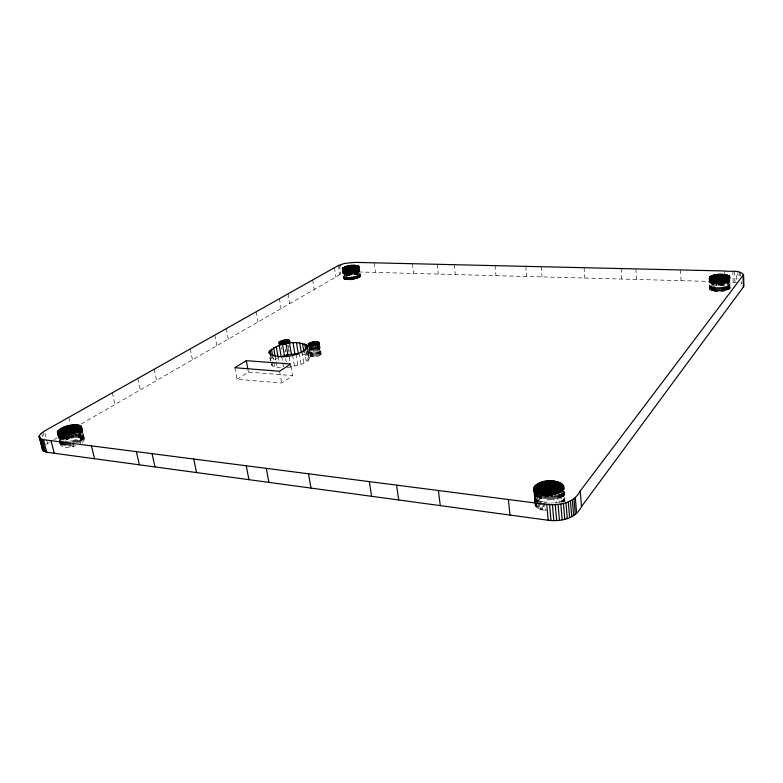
<?xml version="1.0" encoding="UTF-8"?>
<svg xmlns="http://www.w3.org/2000/svg" width="783" height="783" viewBox="0 0 783 783"><rect width="100%" height="100%" fill="white"/><g stroke="black" fill="none" stroke-linecap="round" stroke-linejoin="round"><path stroke-width="0.59" stroke-dasharray="3.92 2.94" d="M309.941 355.874L311.908 354.014L315.843 353.006L319.611 353.045L321.147 354.122L319.591 355.639L316.821 356.559L310.508 356.48L308.845 349.159M535.063 503.841C535.278 509.146 542.227 510.154 546.387 510.536M78.222 430.885L81.275 443.364C92.609 433.89 67.69 437.452 64.441 440.809L62.806 434.849M360.307 276.184C356.422 279.766 347.809 281.4 343.522 278.268C347.476 274.735 355.932 273.12 360.307 276.184L358.917 266.543M730.059 288.35C725.831 283.358 714.664 284.66 709.555 288.545C713.636 293.605 725.058 292.294 730.059 288.35L729.746 277.299M287.263 367.697L301.161 364.545L308.12 360.562L309.471 357.968L307.807 347.848M61.074 443.374C59.733 450.362 72.897 446.672 76.793 445.41M563.985 491.381L564.768 501.11C557.888 493.574 544.087 495.257 536.521 501.12L535.846 494.034M234.851 367.736L237.024 379.236L281.655 383.024L292.636 375.615L290.65 364.007M237.024 379.236L248.387 372.052L292.636 375.615M46.05 444.353L49.672 442.189M53.88 439.762L59.136 436.728M81.266 423.955L339.891 274.686L348.699 272.141M278.18 357.684L273.414 360.307L272.817 356.96M284.709 351.401L285.726 351.175M351.665 271.77L711.287 281.459M725.821 281.86L736.617 282.389L736.353 272.68M288.81 350.892L289.641 350.941M271.055 364.193C272.601 367.54 277.104 367.472 280.245 367.893L279.854 365.622M302.502 354.112L308.14 355.834L309.471 357.968M740.728 283.309L741.755 283.71L741.697 281.273M44.983 433.293L47.567 443.403M42.879 431.981L44.602 438.734M41.607 432.911L42.762 437.413M62.209 436.963L63.051 440.33M61.544 434.79L62.963 440.477M63.247 441.612L64.676 447.299M61.436 436.16L62.562 440.663M60.947 434.731L62.376 440.408M62.66 441.543L64.079 447.23M60.389 434.643L62.121 440.986M62.102 441.465L63.521 447.142M60.585 436.797L61.436 440.173M59.88 434.545L61.309 440.222M61.593 441.358L63.012 447.044M59.948 435.984L61.084 440.496M59.42 434.428L60.839 440.105M61.123 441.24L62.552 446.917M59.635 436.297L60.771 440.809M58.999 434.291L60.418 439.958M60.702 441.093L62.131 446.77M59.371 436.611L60.222 439.987M58.627 434.134L61.759 446.613M59.146 436.904L59.997 440.291M58.294 433.958L61.436 446.437M58.02 433.772L61.152 446.251M58.069 434.712L60.917 446.046M57.736 434.271L59.283 440.3M59.439 441.064L60.722 445.821M57.59 433.782L60.487 445.341M66.8 436.014L67.641 439.38M66.301 434.634L68.004 441.465M68.287 442.601L69.413 447.152M66.124 436.278L66.956 439.635M65.576 434.712L68.689 447.23M65.459 436.552L66.301 439.919M64.862 434.78L67.974 447.299M64.157 434.819L67.279 447.338M63.912 436.014L65.038 440.506M63.472 434.839L66.594 447.357M64.509 441.671L65.929 447.357M62.748 436.64L63.589 440.007M62.16 434.829L63.589 440.516M63.873 441.651L65.292 447.338M71.537 433.586L74.62 446.095M71.38 435.837L71.938 438.079M70.783 433.782L72.76 441.749M73.034 442.884L73.876 446.3M70.646 436.023L71.204 438.255M70.039 433.968L72.007 441.925M72.29 443.07L73.132 446.486M69.286 434.134L70.979 440.956M69.198 436.425L69.746 438.666M68.532 434.281L70.225 441.113M70.509 442.248L71.635 446.799M68.483 436.65L69.031 438.891M67.778 434.418L69.481 441.25M69.765 442.385L70.891 446.936M67.769 436.885L68.327 439.126M67.035 434.536L68.738 441.367M69.021 442.503L70.147 447.054M77.605 433.782L79.827 442.865M76.851 433.88L78.936 442.033M76.059 433.244L78.29 442.326M75.393 433.518L77.625 442.61M75.471 433.988L76.294 437.345M74.424 432.647L76.94 442.875M73.719 432.901L75.961 441.994M73.005 433.146L75.246 442.238M68.787 417.319L70.411 423.926M72.848 435.524L73.406 437.766M72.271 433.371L74.512 442.473M81.745 428.937L84.486 440.222M82.107 430.611L84.026 438.48M81.354 428.086L84.368 440.506M81.187 428.379L84.212 440.809M80.982 428.673L84.006 441.113M80.727 428.976L83.752 441.416M80.424 429.29L83.458 441.729M80.081 429.603L83.115 442.052M80.532 431.913L81.902 437.521M79.68 429.916L82.724 442.375M80.297 432.93L81.393 437.413M79.24 430.239L82.284 442.698M79.739 432.852L80.835 437.335M78.76 430.562L81.804 443.031M79.152 432.793L80.248 437.276M78.545 432.754L79.641 437.237M78.202 433.479L80.708 443.687M78.183 433.86L79.005 437.217M81.549 427.019L84.584 439.664M81.54 427.538L84.554 439.938M112.341 392.792L115.032 404.468M137.798 378.453L140.323 389.865M154.192 369.214L156.62 380.46M190.23 348.924L192.432 359.788M214.806 335.085L216.852 345.695M226.326 328.596L228.313 339.078M247.966 369.782L248.387 372.052M256.139 311.8L257.959 321.97M270.164 357.351L270.82 360.777M271.016 361.903L271.623 365.289M269.861 357.43L270.458 360.806M275.176 356.216L275.978 360.757M276.174 361.903L277.172 367.579M272.69 355.678L274.686 367.021M270.83 354.924L272.836 366.248M278.259 356.51L279.061 361.061M279.6 371.259L281.655 383.024M285.687 358.575L286.284 362M281.234 347.045L281.616 349.257M281.694 356.539L283.475 366.796M287.89 345.078L288.261 347.3M288.457 348.406L289.211 352.83M287.87 345.391L288.252 347.593M279.423 298.685L281.117 308.6M289.152 356.96L290.131 362.666M290.327 363.801L290.914 367.227M285.345 348.983L285.844 351.371M296.043 354.229L297.961 365.622M292.578 355.12L294.516 366.522M299.253 353.172L301.161 364.545M288.095 293.801L289.739 303.628M306.623 351.518L308.12 360.562M305.987 351.665L306.535 355.012M304.489 350.627L306.368 361.961M302.101 351.959L303.99 363.322M311.703 346.986L312.789 353.681M310.792 345.704L312.632 356.94M310.665 345.695L312.505 356.931M310.812 347.319L311.908 354.014M309.99 345.626L311.83 356.862M310.048 347.681L311.145 354.386M309.236 345.479L311.076 356.696M309.138 345.802L310.606 354.738M308.854 346.38L310.508 356.48M309.256 349.551L310.176 355.139M309.031 349.472L310.137 356.196M308.022 350.099L309.128 356.833M307.288 347.946L309.138 359.221M307.406 351.361L308.14 355.834M317.027 347.309L317.927 352.888M316.009 345.068L317.829 356.304M315.999 347.339L316.9 352.908M314.991 345.323L316.821 356.559M314.942 347.437L315.843 353.006M313.934 345.518L315.764 356.754M313.885 347.603L314.786 353.172M312.857 345.655L314.697 356.891M312.848 347.828L313.758 353.397M311.8 345.714L313.64 356.96M319.435 343.717L321.147 354.122M319.425 344.412L321.04 354.493M319.102 344.794L320.727 354.885M319.2 346.536L320.276 353.241M318.475 344.021L320.276 355.237M318.534 346.35L319.611 353.045M317.781 344.412L319.591 355.639M317.702 346.233L318.779 352.927M317.467 346.213L318.544 352.908M316.949 344.755L318.759 355.991M312.681 279.952L314.208 289.504M334.458 267.688L335.878 276.996M342.974 269.861L344.373 279.257M342.758 269.763L344.158 279.149M342.572 269.655L343.982 279.042M342.416 269.548L343.825 278.934M342.142 269.176L343.698 278.807M340.576 264.556L340.918 266.866M339.47 264.977L340.869 274.236M338.491 265.427L339.891 274.686M348.611 271.955L349.13 275.45M348.19 270.331L349.58 279.756M348.132 272.073L348.65 275.557M347.672 270.35L349.071 279.776M347.672 272.19L348.19 275.685M347.172 270.37L348.572 279.795M347.212 272.318L347.73 275.812M346.673 270.37L348.073 279.795M346.771 272.445L347.29 275.939M346.184 270.36L347.583 279.785M346.34 272.582L346.869 276.076M345.714 270.35L347.123 279.766M345.763 271.564L346.458 276.223M345.274 270.321L346.683 279.737M345.372 271.711L346.066 276.37M344.863 270.282L346.262 279.688M345 271.858L345.695 276.526M344.481 270.233L345.88 279.639M344.119 270.174L345.518 279.58M343.786 270.106L345.195 279.511M344.031 272.337L344.726 277.006M343.483 270.037L344.892 279.433M343.757 272.504L344.461 277.172M343.208 269.949L344.618 279.345M353.838 269.489L355.218 278.914M353.348 269.606L354.728 279.032M352.859 269.714L354.239 279.139M352.35 269.812L353.73 279.247M351.841 269.91L353.221 279.335M351.322 269.998L352.712 279.423M351.303 272.66L351.645 274.99M350.804 270.076L352.184 279.502M350.618 271.574L351.127 275.068M350.275 270.145L351.665 279.57M350.109 271.652L350.618 275.146M349.747 270.204L351.146 279.629M349.6 271.75L350.118 275.244M349.228 270.252L350.618 279.688M349.101 271.848L349.619 275.342M348.709 270.301L350.099 279.727M358.849 266.416L360.219 276.477M358.771 267.248L360.131 276.634M358.643 267.404L360.004 276.791M358.487 267.561L359.847 276.947M358.291 267.717L359.651 277.113M358.056 267.884L359.417 277.28M357.792 268.05L359.152 277.446M357.9 270.301L358.575 274.96M357.488 268.207L358.859 277.613M357.567 270.233L358.242 274.902M357.165 268.373L358.536 277.779M357.214 270.174L357.89 274.843M356.823 268.53L358.183 277.936M356.989 271.29L357.498 274.794M356.451 268.677L357.821 278.092M356.578 271.251L357.087 274.755M356.059 268.833L357.43 278.249M356.148 271.231L356.656 274.725M355.648 268.97L357.019 278.386M355.678 271.212L356.187 274.706M355.218 269.107L356.588 278.533M355.198 271.202L355.707 274.696M354.768 269.244L356.148 278.67M354.308 269.372L355.688 278.797M354.21 271.221L354.719 274.706M358.947 266.67L360.307 276.047M374.088 262.824L375.39 272.151M412.387 263.714L413.6 273.208M437.178 264.292L438.323 273.893M454.209 264.693L455.315 274.363M494.973 265.633L495.982 275.489M537.49 493.339L538.283 501.697M538.401 502.892L538.978 508.872M536.874 493.045L538.361 508.568M537.011 495.551L537.471 500.268M536.306 492.732L537.804 508.245M535.797 492.409L536.717 501.942M536.825 503.136L537.285 507.913M535.327 492.057L536.247 501.6M536.365 502.784L536.825 507.55M534.916 491.704L535.836 501.228M535.954 502.422L536.414 507.188M534.995 493.75L535.67 500.836M534.554 491.332L535.474 500.846M534.711 494.2L535.396 501.296M534.358 492.135L535.278 501.649M535.396 502.843L535.738 506.405M534.104 491.734L535.484 506.004M533.908 491.323L534.916 501.022M534.946 502.02L535.288 505.583M534.026 494.044L535.141 505.162M543.04 494.778L543.715 501.972M543.823 503.166L544.498 510.359M542.12 494.65L542.795 501.834M542.903 503.029L543.588 510.222M541.239 494.484L541.914 501.668M542.365 506.464L542.707 510.056M541.082 495.796L541.307 498.154M540.397 494.308L541.875 509.86M540.348 496.099L540.573 498.458M539.604 494.093L541.082 509.655M539.653 496.432L539.879 498.781M538.851 493.867L540.339 509.41M538.988 496.774L539.213 499.133M538.146 493.613L538.949 501.981M539.056 503.175L539.634 509.146M547.924 496.177L548.589 503.381M525.765 266.357L526.685 276.34M546.965 496.197L547.63 503.4M545.888 494.993L546.671 503.381M544.939 494.944L545.722 503.342M543.979 494.876L545.438 510.467M552.622 495.678L553.278 502.882M551.702 495.835L552.358 503.038M550.772 495.962L551.428 503.166M549.832 496.06L550.488 503.263M548.883 496.138L549.539 503.332M557.839 494.592L558.044 496.951M557.79 495.463L558.426 502.657M557.016 495.756L557.653 502.95M556.096 494.827L556.85 503.224M555.264 495.071L556.018 503.469M554.403 495.296L555.049 502.5M553.63 496.696L554.178 502.706M562.948 492.419L563.564 499.534M562.615 493.251L563.417 502.02M562.145 492.889L562.987 502.461M561.656 493.31L562.39 501.688M541.141 266.709L542.022 276.771M561.147 493.466L561.851 502.089M560.54 494.102L561.274 502.48M559.972 494.083L560.54 501.658M559.268 493.838L559.581 497.381M559.238 494.817L559.874 502.011M558.426 493.956L559.277 503.547M564.005 490.833L564.983 501.658M563.721 491.195L564.68 501.374M563.662 492.292L564.386 500.64M563.545 491.988L564.269 500.298M563.398 492.742L564.132 501.1M563.32 492.791L563.946 499.916M562.977 492.008L563.809 501.56M584.079 267.708L584.832 277.955M621.164 268.569L621.819 278.983M635.865 268.912L636.481 279.384M680.564 269.949L681.034 280.617M710.122 279.159L710.504 290.18M709.858 279.002L710.25 290.013M709.643 278.836L710.024 289.847M709.457 278.67L709.848 289.671M709.202 278.317L709.692 289.495M709.104 277.945L709.515 289.123M715.055 280.353L715.427 291.423M714.468 280.285L714.84 291.354M714.018 281.273L714.184 286.128M713.9 280.216L714.272 291.276M713.509 281.4L713.675 286.265M713.362 280.138L713.744 291.198M713.01 281.537L713.176 286.392M712.853 280.04L713.235 291.1M712.54 281.684L712.706 286.539M712.364 279.942L712.745 290.992M711.913 279.834L712.295 290.875M711.669 281.988L711.845 286.852M711.493 279.707L711.874 290.747M711.101 279.58L711.483 290.62M710.739 279.453L711.121 290.473M710.416 279.306L710.798 290.327M720.937 280.343L721.3 291.433M720.751 281.733L720.869 285.374M720.291 280.392L720.644 291.482M720.096 281.743L720.213 285.394M719.636 280.431L719.998 291.521M719.45 281.772L719.567 285.413M718.97 280.461L719.332 291.54M718.804 281.811L718.921 285.452M718.305 280.471L718.667 291.56M718.168 281.86L718.285 285.501M717.639 280.471L718.001 291.55M716.964 280.461L717.336 291.54M716.308 280.431L716.68 291.511M716.318 282.066L716.445 285.717M715.672 280.402L716.044 291.472M726.144 279.433L726.477 290.522M725.645 279.57L725.978 290.659M725.117 279.697L725.459 290.787M724.265 270.967L724.344 273.384M724.578 279.825L724.911 290.914M724.549 281.909L724.657 285.56M724.011 279.932L724.353 291.022M723.423 280.03L723.766 291.129M723.355 281.802L723.472 285.452M722.826 280.128L723.169 291.217M722.729 281.772L722.836 285.413M722.21 280.206L722.562 291.305M722.073 281.743L722.19 285.394M721.583 280.285L721.936 291.374M721.417 281.733L721.535 285.374M729.648 277.495L729.971 288.545M729.521 277.691L729.844 288.751M729.335 277.896L729.658 288.956M729.12 278.082L729.443 289.152M728.865 278.278L729.188 289.348M728.572 278.454L728.904 289.534M728.542 280.451L728.728 286.558M728.249 278.64L728.572 289.71M728.21 280.314L728.396 286.421M727.887 278.807L728.219 289.886M727.877 281.4L728.024 286.284M727.495 278.973L727.828 290.053M727.074 279.139L727.407 290.219M727.055 281.146L727.201 286.03M726.624 279.286L726.957 290.376M734.65 271.29L734.953 282.193M732.849 271.172L733.152 282.076M740.444 272.347L740.571 277.221M739.23 272.004L739.397 278.082M737.86 271.711L738.046 278.993"/><path stroke-width="1.17" d="M533.566 488.435C537.833 498.869 559.639 496.951 563.75 486.928C559.316 477.209 532.567 478.844 533.791 491.675M743.801 286.284L743.576 274.686C739.211 269.352 730.079 272.112 724.265 270.967L354.64 262.374L344.451 263.46L338.491 265.427L44.406 431.051L40.599 433.821L39.15 436.356L42.742 450.294L46.745 452.251L548.217 520.255C560.501 521.703 575.554 518.972 581.485 506.63L743.498 286.872L743.468 277.456M743.576 274.686L580.223 491C574.076 503.234 559.042 505.779 546.749 504.448L43.525 439.694L40.98 438.93L39.199 437.1M269.166 351.743L269.058 352.927C278.151 360.356 300.917 356.216 307.621 346.722L307.279 345.616C295.857 339.685 278.396 342.905 269.166 351.743L269.567 353.985M278.924 342.455C291.266 348.112 294.447 333.92 278.924 342.455L279.306 344.657M57.335 432.118C61.945 438.372 77.82 433.41 81.569 427.273C77.419 421.871 55.945 426.265 57.864 434.653M42.576 447.993L42.419 449.589M308.336 343.962C309.265 347.456 316.9 345.489 319.239 343.287C317.467 340.155 311.017 341.995 308.336 343.962L308.708 346.194M342.318 268.471C345.058 272.504 354.934 269.998 358.868 267.101C356.412 263.724 341.476 264.957 342.67 270.801M709.408 277.172C711.395 282.937 725.205 280.764 729.648 277.495C727.887 272.631 708.801 272.905 709.496 279.609M246.283 360.679L234.851 367.736L279.6 371.259L290.65 364.007L246.283 360.679L247.761 368.646M296.483 342.719L298.343 353.818L291.403 354.278L281.175 356.568L279.247 345.46M288.467 354.249L286.421 354.699M40.98 438.93L44.2 451.458M39.365 435.554L43.339 450.92M39.15 436.356L42.742 450.294M43.525 439.694L46.745 452.251M42.116 439.361L45.336 451.908M51.052 440.682L54.252 453.288M60.242 429.094L61.651 434.712M59.743 429.407L61.152 435.035M59.302 429.73L60.712 435.358M58.891 430.043L60.027 434.545M58.539 430.356L59.665 434.859M58.226 430.67L59.351 435.172M57.952 430.973L59.087 435.475M57.736 431.267L58.578 434.653M57.55 431.56L58.118 433.821M57.423 431.844L57.991 434.105M64.568 427.038L66.526 434.888M63.893 427.303L65.841 435.152M63.227 427.577L65.185 435.426M62.581 427.861L64.255 434.594M61.955 428.154L63.638 434.888M61.358 428.458L63.041 435.191M60.78 428.771L62.464 435.514M69.628 425.6L71.84 434.555M68.894 425.766L71.106 434.722M68.15 425.942L70.098 433.782M67.426 426.128L69.364 433.978M66.692 426.344L68.914 435.299M65.978 426.559L67.925 434.408M65.263 426.794L67.221 434.643M75.334 424.895L77.253 432.735M74.659 424.924L76.577 432.764M73.974 424.963L75.892 432.803M73.269 425.032L75.197 432.862M72.555 425.11L74.483 432.94M71.83 425.208L73.759 433.038M71.106 425.316L73.034 433.156M70.362 425.453L72.3 433.293M81.021 426.109L81.569 428.36M80.776 425.913L81.324 428.164M80.483 425.737L81.305 429.104M80.15 425.57L80.972 428.937M79.778 425.423L80.864 429.916M79.357 425.296L80.443 429.779M78.887 425.179L80.258 430.787M78.378 425.081L79.749 430.689M77.82 425.003L79.191 430.611M77.233 424.944L78.603 430.552M76.626 424.915L78.271 431.629M75.99 424.895L77.634 431.619M81.373 426.539L81.921 428.79M81.217 426.314L81.765 428.565M91.445 445.879L94.547 458.75M136.379 451.654L139.374 464.828M152.059 453.67L155.005 466.942M193.744 459.034L196.572 472.58M246.254 465.787L248.906 479.676M266.279 468.371L268.872 482.387M273.6 347.789L275.166 356.715M271.437 349.13L272.621 355.834M269.959 350.461L270.947 356.069M276.242 346.556L277.985 356.568M282.81 340.409L283.377 343.708M281.841 340.683L282.409 343.982M282.526 344.52L284.435 355.619M280.95 340.996L281.528 344.305M280.177 341.359L280.754 344.667M279.844 341.554L280.226 343.757M279.619 341.701L280.001 343.903M279.169 342.083L279.551 344.285M289.201 340.223L289.583 342.425M289.514 343.189L291.403 354.278M288.575 340.047L288.947 342.249M287.762 339.93L288.33 343.238M287.537 339.92L288.095 343.218M286.93 339.9L287.498 343.199M285.922 339.92L286.49 343.218M308.531 473.803L310.978 488.093M285.971 343.757L287.88 354.846M284.885 340.018L285.638 344.422M283.837 340.184L284.591 344.579M293.048 342.837L294.917 353.936M289.651 340.458L290.033 342.66M299.723 342.856L301.386 352.859M304.695 343.845L305.801 350.549M302.492 343.238L303.97 352.154M310.968 342.523L311.703 346.986M310.088 342.856L310.636 346.203M309.314 343.218L309.686 345.45M308.991 343.414L309.354 345.646M308.766 343.571L309.138 345.802M307.279 345.616L307.65 347.858M306.3 344.647L307.034 349.12M316.126 341.731L316.665 345.078M315.099 341.76L315.813 346.223M314.032 341.858L314.58 345.205M312.975 342.024L313.523 345.372M311.947 342.249L312.671 346.712M318.955 342.308L319.317 344.54M318.475 342.073L318.838 344.305M317.82 341.887L318.358 345.234M316.978 341.77L317.516 345.117M316.743 341.75L317.281 345.097M369.351 481.623L371.573 496.305M342.621 268.158L342.974 270.497M342.455 268.315L342.807 270.654M347.75 266.132L348.445 270.791M347.27 266.249L347.965 270.908M346.8 266.367L347.495 271.026M346.35 266.494L346.869 269.988M345.91 266.621L346.429 270.115M345.479 266.758L345.998 270.252M345.068 266.895L345.587 270.399M344.677 267.042L345.195 270.546M344.305 267.199L344.833 270.693M343.962 267.346L344.481 270.849M343.629 267.512L344.158 271.006M343.336 267.669L343.678 270.008M343.062 267.835L343.414 270.174M342.827 268.001L343.169 270.331M352.849 265.417L353.534 270.076M352.34 265.457L353.025 270.106M351.821 265.496L352.507 270.155M351.303 265.545L351.988 270.204M350.794 265.603L351.469 270.262M350.275 265.672L350.96 270.331M349.756 265.75L350.441 270.409M349.247 265.838L349.932 270.497M348.738 265.926L349.433 270.585M348.249 266.024L348.934 270.683M358.751 266.289L359.084 268.628M358.614 266.181L358.957 268.51M358.457 266.063L358.8 268.403M358.271 265.966L358.604 268.305M358.046 265.868L358.389 268.207M357.802 265.78L358.144 268.119M357.528 265.701L358.037 269.205M357.224 265.633L357.733 269.127M356.891 265.564L357.4 269.068M356.529 265.506L357.038 269.009M356.148 265.466L356.656 268.961M355.736 265.427L356.245 268.921M355.296 265.398L355.805 268.892M354.826 265.378L355.511 270.047M354.347 265.378L355.032 270.037M353.857 265.378L354.533 270.037M353.358 265.398L354.033 270.057M396.589 485.127L398.704 499.985M438.353 490.501L440.3 505.622M508.353 499.505L509.997 515.067M536.541 484.54L537.441 493.975M535.993 484.931L536.786 493.192M535.494 485.343L536.286 493.603M535.043 485.763L535.729 492.85M534.642 486.204L535.327 493.3M534.309 486.654L534.877 492.566M534.026 487.104L534.486 491.832M533.81 487.545L534.153 491.098M533.663 487.995L534.006 491.548M541.415 482.308L542.629 495.248M540.622 482.573L541.846 495.512M539.859 482.847L541.082 495.796M539.125 483.15L540.241 494.925M538.42 483.473L539.428 494.073M537.755 483.806L538.763 494.416M537.128 484.168L538.029 493.593M546.622 481.212L547.924 495.326M545.712 481.33L547.023 495.453M544.821 481.486L546.133 495.6M546.749 504.448L548.217 520.255M543.94 481.653L545.252 495.766M543.079 481.848L544.283 494.787M542.237 482.064L543.451 495.013M551.281 480.977L552.563 495.101M550.341 480.968L551.624 495.091M552.406 504.79L553.845 520.626M549.402 480.987L550.694 495.11M548.472 481.036L549.764 495.159M547.542 481.114L548.844 495.228M549.558 504.712L551.017 520.529M556.684 481.614L557.731 493.407M558.054 504.448L559.463 520.284M555.852 481.437L556.909 493.231M554.981 481.291L556.145 494.259M554.08 481.173L555.245 494.132M553.15 481.075L554.315 494.034M555.245 504.702L556.674 520.538M552.221 481.016L553.385 493.965M562.223 484.129L562.742 490.05M561.793 483.777L562.409 490.882M563.437 503.459L564.817 519.305M561.313 483.434L562.037 491.724M560.785 483.121L561.509 491.401M560.207 482.817L561.039 492.282M559.591 482.534L560.422 491.988M558.925 482.269L559.865 492.908M560.794 504.027L562.194 519.873M558.22 482.034L559.16 492.664M557.476 481.809L558.514 493.613M568.272 501.913L569.623 517.739M565.933 502.755L567.303 518.591M563.594 486.077L563.956 489.306M563.427 485.666L563.731 489.228M563.202 485.264L563.515 488.827M562.928 484.873L563.339 489.62M562.605 484.491L563.114 490.422M572.314 499.877L573.645 515.674M570.406 500.954L571.747 516.76M575.309 497.42L576.611 513.178M573.959 498.702L575.27 514.47M580.223 491L581.485 506.63M710.083 276.595L710.21 280.245M709.819 276.781L709.946 280.441M709.594 276.976L709.682 279.414M714.908 274.97L715.114 281.048M714.35 275.087L714.556 281.156M713.812 275.205L714.018 281.273M713.293 275.332L713.46 280.187M712.804 275.459L712.97 280.324M712.324 275.606L712.501 280.461M711.884 275.753L712.011 279.404M711.463 275.91L711.59 279.56M711.072 276.076L711.199 279.717M710.71 276.242L710.837 279.893M710.377 276.419L710.504 280.069M720.526 274.441L720.712 280.52M719.861 274.451L720.057 280.529M719.215 274.481L719.411 280.559M718.569 274.52L718.765 280.598M717.933 274.569L718.128 280.647M717.297 274.627L717.502 280.706M716.68 274.706L716.885 280.774M716.073 274.784L716.279 280.852M715.486 274.872L715.691 280.95M725.929 274.843L726.086 279.717M725.42 274.755L725.567 279.629M724.882 274.676L725.038 279.551M724.324 274.608L724.51 280.696M723.737 274.549L723.923 280.637M723.13 274.51L723.316 280.588M722.494 274.471L722.689 280.549M721.848 274.451L722.034 280.529M721.182 274.441L721.378 280.52M729.668 276.546L729.736 278.748M729.55 276.37L729.619 278.572M729.394 276.193L729.462 278.396M729.198 276.027L729.296 279.335M728.963 275.87L729.071 279.541M728.699 275.714L728.807 279.384M728.396 275.567L728.503 279.228M728.063 275.43L728.17 279.091M727.701 275.293L727.808 278.954M727.299 275.166L727.446 280.05M726.878 275.048L727.025 279.932M726.418 274.941L726.565 279.825M743.224 275.812L743.498 286.872"/></g></svg>
